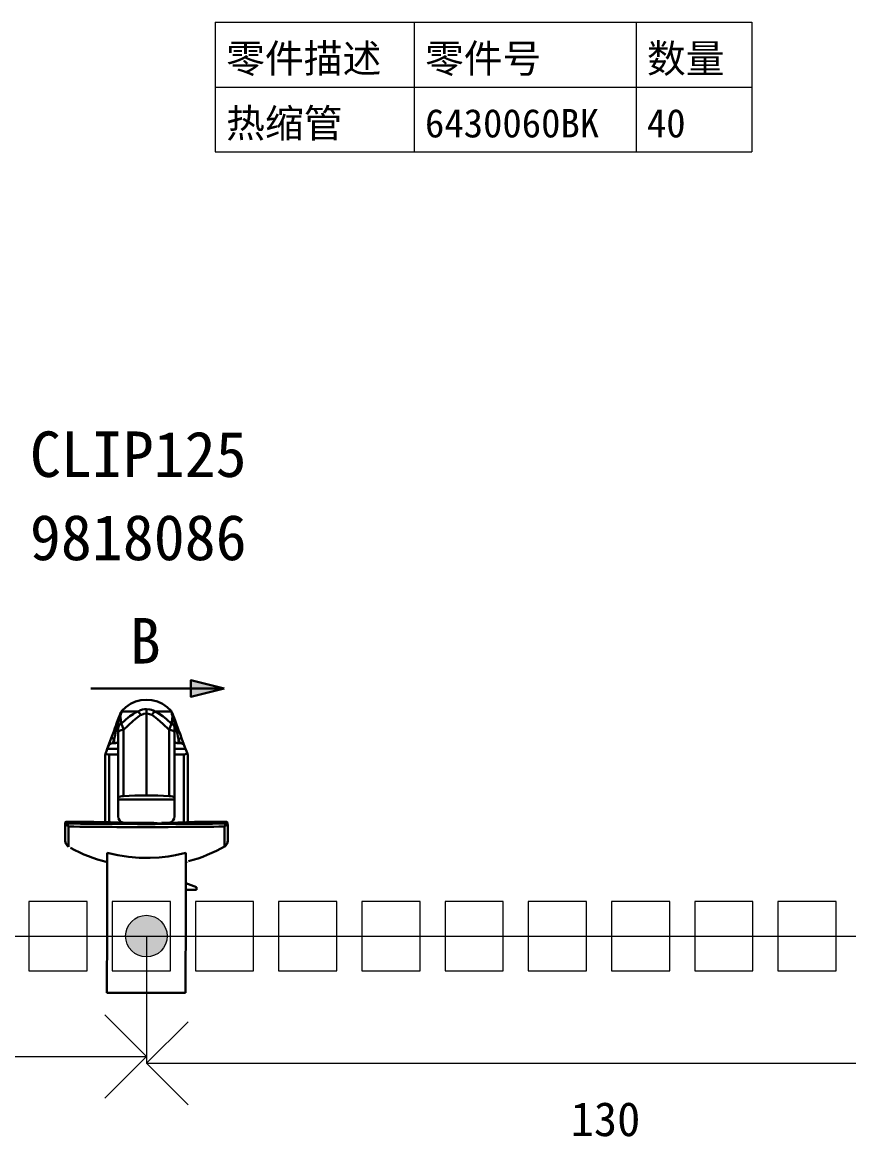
# Model space of a CAD drawing. Header units: millimetres. Extents: x 6 to 3615, y -854 to 0.
# Drawn here: x 2289.2 to 2338.8, y -577.2 to -510.3 of the extents above; entities that cross this region are included whole.
import ezdxf

# ---------------------------------------------------------------- set-up
doc = ezdxf.new("R2010")
doc.units = ezdxf.units.MM
doc.styles.add('4eff5b8b_Style', font='simfang.ttf')

msp = doc.modelspace()

# ---------------------------------------------------------------- hatches: boundary and pattern name
msp.add_hatch(color=256).paths.add_polyline_path([(2299.284, -550.818), (2301.284, -550.318), (2299.284, -549.818)])
h = msp.add_hatch(color=256)
edge = h.paths.add_edge_path()
edge.add_arc((2296.62, -565.193), 1.25, 0, 360)
h = msp.add_hatch(color=256)
edge = h.paths.add_edge_path()
edge.add_arc((2296.62, -565.193), 1.25, 0, 360)

# ---------------------------------------------------------------- linework, layer by layer
at = {"linetype": 'Continuous', "lineweight": 30}
for p, q in [((2301.284, -550.318), (2299.284, -549.818)), ((2299.284, -549.818), (2299.284, -550.818)), ((2301.284, -550.318), (2299.284, -549.818)), ((2299.284, -549.818), (2299.284, -550.818)), ((2301.284, -550.318), (2299.284, -550.818)), ((2299.284, -550.818), (2301.284, -550.318))]:
    msp.add_line(p, q, dxfattribs=at)
at = {"linetype": 'Continuous', "lineweight": 0}
for p, q in [((2293.062, -563.109), (2289.562, -563.109)), ((2289.562, -563.109), (2289.562, -567.276)), ((2293.062, -567.276), (2293.062, -563.109)), ((2298.062, -563.109), (2294.562, -563.109)), ((2294.562, -563.109), (2294.562, -567.276)), ((2298.062, -567.276), (2298.062, -563.109)), ((2303.062, -563.109), (2299.562, -563.109)), ((2299.562, -563.109), (2299.562, -567.276)), ((2303.062, -567.276), (2303.062, -563.109)), ((2308.062, -563.109), (2304.562, -563.109)), ((2304.562, -563.109), (2304.562, -567.276)), ((2308.062, -567.276), (2308.062, -563.109)), ((2313.062, -563.109), (2309.562, -563.109)), ((2309.562, -563.109), (2309.562, -567.276)), ((2313.062, -567.276), (2313.062, -563.109)), ((2318.062, -563.109), (2314.562, -563.109)), ((2314.562, -563.109), (2314.562, -567.276)), ((2318.062, -567.276), (2318.062, -563.109)), ((2323.062, -563.109), (2319.562, -563.109)), ((2319.562, -563.109), (2319.562, -567.276)), ((2323.062, -567.276), (2323.062, -563.109)), ((2328.062, -563.109), (2324.562, -563.109)), ((2324.562, -563.109), (2324.562, -567.276)), ((2328.062, -567.276), (2328.062, -563.109)), ((2333.062, -563.109), (2329.562, -563.109)), ((2329.562, -563.109), (2329.562, -567.276)), ((2333.062, -567.276), (2333.062, -563.109)), ((2338.062, -563.109), (2334.562, -563.109)), ((2334.562, -563.109), (2334.562, -567.276)), ((2338.062, -567.276), (2338.062, -563.109)), ((2289.562, -567.276), (2293.062, -567.276)), ((2289.562, -567.276), (2289.562, -567.276)), ((2294.562, -567.276), (2298.062, -567.276)), ((2294.562, -567.276), (2294.562, -567.276)), ((2299.562, -567.276), (2303.062, -567.276)), ((2299.562, -567.276), (2299.562, -567.276)), ((2304.562, -567.276), (2308.062, -567.276)), ((2304.562, -567.276), (2304.562, -567.276)), ((2309.562, -567.276), (2313.062, -567.276)), ((2309.562, -567.276), (2309.562, -567.276)), ((2314.562, -567.276), (2318.062, -567.276)), ((2314.562, -567.276), (2314.562, -567.276)), ((2319.562, -567.276), (2323.062, -567.276)), ((2319.562, -567.276), (2319.562, -567.276)), ((2324.562, -567.276), (2328.062, -567.276)), ((2324.562, -567.276), (2324.562, -567.276)), ((2329.562, -567.276), (2333.062, -567.276)), ((2329.562, -567.276), (2329.562, -567.276)), ((2334.562, -567.276), (2338.062, -567.276)), ((2334.562, -567.276), (2334.562, -567.276))]:
    msp.add_line(p, q, dxfattribs=at)
at = {"linetype": 'Continuous', "lineweight": 13}
for points in [[(2300.76, -510.294), (2332.984, -510.294)], [(2300.76, -510.294), (2300.76, -518.07)], [(2300.76, -510.294), (2332.984, -510.294)], [(2312.706, -510.294), (2312.706, -518.07)], [(2326.039, -510.294), (2326.039, -518.07)], [(2332.984, -510.294), (2332.984, -518.07)], [(2300.76, -514.182), (2332.984, -514.182)], [(2300.76, -518.07), (2332.984, -518.07)], [(2239.562, -565.193), (2484.562, -565.193)], [(2296.62, -565.193), (2296.62, -572.427)], [(2296.62, -565.193), (2296.62, -572.836)], [(2296.62, -572.427), (2294.12, -569.927)], [(2296.62, -572.836), (2299.12, -570.336)], [(2239.562, -572.427), (2296.62, -572.427)], [(2296.62, -572.427), (2294.12, -574.927)], [(2296.62, -572.836), (2352.102, -572.836)], [(2296.62, -572.836), (2299.12, -575.336)]]:
    msp.add_lwpolyline(points, dxfattribs=at)
at = {"linetype": 'Continuous', "lineweight": 30}
for points in [[(2293.284, -550.318), (2301.284, -550.318)], [(2296.62, -550.995), (2296.286, -551.023)], [(2296.953, -551.023), (2296.62, -550.995)], [(2295.138, -551.667), (2295.109, -551.716)], [(2295.135, -551.674), (2295.138, -551.667)], [(2295.38, -551.435), (2295.138, -551.667)], [(2295.656, -551.245), (2295.38, -551.435)], [(2295.961, -551.107), (2295.656, -551.245)], [(2296.286, -551.023), (2295.961, -551.107)], [(2296.268, -551.622), (2296.122, -551.698)], [(2296.383, -551.586), (2296.268, -551.622)], [(2296.383, -551.586), (2296.5, -551.565)], [(2296.5, -551.565), (2296.62, -551.557)], [(2296.62, -551.557), (2296.62, -551.682)], [(2296.62, -551.557), (2296.818, -551.578)], [(2296.818, -551.578), (2296.919, -551.604)], [(2296.919, -551.604), (2297.021, -551.646)], [(2297.279, -551.107), (2296.953, -551.023)], [(2297.021, -551.646), (2297.117, -551.698)], [(2297.583, -551.245), (2297.279, -551.107)], [(2297.859, -551.435), (2297.583, -551.245)], [(2298.102, -551.667), (2297.859, -551.435)], [(2298.102, -551.667), (2298.104, -551.674)], [(2298.102, -551.667), (2298.13, -551.716)], [(2294.833, -552.417), (2294.971, -552.044)], [(2294.833, -552.417), (2294.865, -552.331)], [(2294.865, -552.331), (2294.896, -552.242)], [(2294.924, -552.26), (2294.891, -552.372)], [(2294.971, -552.044), (2294.896, -552.242)], [(2294.896, -552.242), (2294.93, -552.172)], [(2294.904, -552.25), (2294.896, -552.242)], [(2294.904, -552.25), (2294.924, -552.26)], [(2294.924, -552.26), (2294.935, -552.229)], [(2294.956, -552.138), (2294.93, -552.172)], [(2294.935, -552.229), (2294.979, -552.146)], [(2294.956, -552.18), (2294.935, -552.229)], [(2294.951, -552.284), (2294.935, -552.375)], [(2294.977, -552.206), (2294.951, -552.284)], [(2294.956, -552.138), (2294.984, -552.107)], [(2295.003, -551.958), (2294.971, -552.044)], [(2294.971, -552.044), (2295.003, -551.958)], [(2295.013, -552.133), (2294.977, -552.206)], [(2294.979, -552.146), (2295, -552.117)], [(2294.984, -552.107), (2295, -552.094)], [(2295, -552.094), (2295.016, -552.083)], [(2295, -552.117), (2295.01, -552.107)], [(2295.003, -551.958), (2295.039, -551.859)], [(2295.01, -552.107), (2295.018, -552.102)], [(2295.018, -552.117), (2295.013, -552.133)], [(2295.013, -552.133), (2295.018, -552.122)], [(2295.016, -552.083), (2295.021, -552.081)], [(2295.018, -552.102), (2295.021, -552.099)], [(2295.018, -552.122), (2295.029, -552.102)], [(2295.023, -552.109), (2295.018, -552.117)], [(2295.021, -552.081), (2295.029, -552.078)], [(2295.021, -552.099), (2295.023, -552.099)], [(2295.023, -552.099), (2295.023, -552.102)], [(2295.023, -552.102), (2295.023, -552.109)], [(2295.029, -552.078), (2295.034, -552.076)], [(2295.029, -552.102), (2295.031, -552.094)], [(2295.031, -552.094), (2295.039, -552.083)], [(2295.034, -552.076), (2295.039, -552.076)], [(2295.065, -551.789), (2295.039, -551.859)], [(2295.055, -551.812), (2295.039, -551.859)], [(2295.042, -552), (2295.039, -552.076)], [(2295.039, -552.083), (2295.039, -552.076)], [(2295.042, -552), (2295.081, -551.865)], [(2295.052, -551.992), (2295.042, -552)], [(2295.052, -551.992), (2295.062, -552.062)], [(2295.086, -551.753), (2295.055, -551.812)], [(2295.065, -551.789), (2295.055, -551.812)], [(2295.062, -552.062), (2295.081, -552.206)], [(2295.086, -551.753), (2295.065, -551.789)], [(2295.081, -551.766), (2295.065, -551.789)], [(2295.099, -551.802), (2295.081, -551.865)], [(2295.081, -552.206), (2295.107, -552.432)], [(2295.086, -551.753), (2295.135, -551.674)], [(2295.128, -551.698), (2295.086, -551.753)], [(2295.099, -551.802), (2295.117, -551.734)], [(2295.107, -552.432), (2295.378, -552.188)], [(2295.128, -551.698), (2295.117, -551.734)], [(2295.128, -551.698), (2295.135, -551.674)], [(2295.19, -551.698), (2295.128, -551.698)], [(2295.19, -551.698), (2295.299, -551.698)], [(2295.299, -551.698), (2295.453, -551.698)], [(2295.378, -552.188), (2295.628, -551.987)], [(2295.453, -551.698), (2295.646, -551.698)], [(2295.518, -552.547), (2295.828, -552.26)], [(2295.818, -551.854), (2295.628, -551.987)], [(2295.872, -551.698), (2295.646, -551.698)], [(2295.818, -551.854), (2295.969, -551.768)], [(2295.828, -552.26), (2295.93, -552.172)], [(2296.122, -551.698), (2295.872, -551.698)], [(2295.93, -552.172), (2296.117, -552.021)], [(2295.969, -551.768), (2296.122, -551.698)], [(2296.117, -552.021), (2296.289, -551.909)], [(2296.211, -551.807), (2296.122, -551.698)], [(2296.289, -551.909), (2296.211, -551.807)], [(2296.289, -551.909), (2296.326, -551.891)], [(2296.326, -551.891), (2296.466, -551.841)], [(2296.466, -551.841), (2296.62, -551.826)], [(2296.62, -551.682), (2296.62, -551.826)], [(2296.62, -551.826), (2296.62, -556.747)], [(2296.661, -551.826), (2296.62, -551.826)], [(2296.812, -551.852), (2296.661, -551.826)], [(2296.951, -551.909), (2296.812, -551.852)], [(2297.036, -551.794), (2296.951, -551.909)], [(2296.951, -551.909), (2297.096, -552.003)], [(2297.117, -551.698), (2297.036, -551.794)], [(2297.096, -552.003), (2297.286, -552.154)], [(2297.117, -551.698), (2297.328, -551.799)], [(2297.367, -551.698), (2297.117, -551.698)], [(2297.286, -552.154), (2297.612, -552.443)], [(2297.328, -551.799), (2297.607, -551.982)], [(2297.367, -551.698), (2297.594, -551.698)], [(2297.594, -551.698), (2297.786, -551.698)], [(2297.607, -551.982), (2297.826, -552.159)], [(2297.94, -551.698), (2297.786, -551.698)], [(2297.826, -552.159), (2298.133, -552.432)], [(2298.049, -551.698), (2297.94, -551.698)], [(2298.112, -551.698), (2298.049, -551.698)], [(2298.104, -551.674), (2298.154, -551.753)], [(2298.104, -551.674), (2298.112, -551.698)], [(2298.125, -551.734), (2298.112, -551.698)], [(2298.112, -551.698), (2298.154, -551.753)], [(2298.141, -551.789), (2298.125, -551.734)], [(2298.133, -552.432), (2298.146, -552.331)], [(2298.156, -551.852), (2298.141, -551.789)], [(2298.146, -552.331), (2298.167, -552.141)], [(2298.154, -551.753), (2298.174, -551.789)], [(2298.154, -551.753), (2298.182, -551.812)], [(2298.198, -552), (2298.156, -551.852)], [(2298.188, -551.992), (2298.167, -552.141)], [(2298.174, -551.789), (2298.185, -551.812)], [(2298.182, -551.812), (2298.174, -551.789)], [(2298.174, -551.789), (2298.185, -551.812)], [(2298.182, -551.812), (2298.201, -551.862)], [(2298.188, -551.992), (2298.198, -552)], [(2298.201, -552.076), (2298.198, -552)], [(2298.229, -551.935), (2298.201, -551.862)], [(2298.201, -552.076), (2298.201, -552.081)], [(2298.206, -552.076), (2298.201, -552.076)], [(2298.201, -552.081), (2298.206, -552.091)], [(2298.211, -552.078), (2298.206, -552.076)], [(2298.206, -552.091), (2298.211, -552.102)], [(2298.219, -552.081), (2298.211, -552.078)], [(2298.211, -552.102), (2298.219, -552.117)], [(2298.216, -552.102), (2298.216, -552.099)], [(2298.219, -552.099), (2298.216, -552.099)], [(2298.216, -552.102), (2298.216, -552.109)], [(2298.216, -552.109), (2298.227, -552.133)], [(2298.234, -552.089), (2298.219, -552.081)], [(2298.221, -552.102), (2298.219, -552.099)], [(2298.219, -552.117), (2298.227, -552.133)], [(2298.224, -552.102), (2298.221, -552.102)], [(2298.229, -552.107), (2298.224, -552.102)], [(2298.263, -552.208), (2298.227, -552.133)], [(2298.229, -551.935), (2298.263, -552.026)], [(2298.263, -552.026), (2298.229, -551.935)], [(2298.229, -552.107), (2298.237, -552.117)], [(2298.234, -552.089), (2298.25, -552.102)], [(2298.245, -552.125), (2298.237, -552.117)], [(2298.271, -552.161), (2298.245, -552.125)], [(2298.276, -552.13), (2298.25, -552.102)], [(2298.305, -552.141), (2298.263, -552.026)], [(2298.263, -552.208), (2298.289, -552.292)], [(2298.315, -552.26), (2298.271, -552.161)], [(2298.302, -552.164), (2298.276, -552.13)], [(2298.289, -552.292), (2298.307, -552.383)], [(2298.344, -552.242), (2298.302, -552.164)], [(2298.406, -552.417), (2298.305, -552.141)], [(2298.344, -552.242), (2298.305, -552.141)], [(2298.315, -552.26), (2298.336, -552.25)], [(2298.349, -552.372), (2298.315, -552.26)], [(2298.336, -552.25), (2298.344, -552.242)], [(2298.359, -552.292), (2298.344, -552.242)], [(2298.406, -552.417), (2298.359, -552.292)], [(2294.654, -552.896), (2294.581, -553.096)], [(2294.724, -552.708), (2294.654, -552.896)], [(2294.724, -552.708), (2294.781, -552.552)], [(2294.781, -552.552), (2294.724, -552.708)], [(2294.789, -552.883), (2294.742, -553.112)], [(2294.833, -552.417), (2294.781, -552.552)], [(2294.789, -552.883), (2294.839, -552.633)], [(2294.839, -552.451), (2294.833, -552.417)], [(2294.87, -552.484), (2294.839, -552.451)], [(2294.839, -552.633), (2294.87, -552.484)], [(2294.891, -552.372), (2294.87, -552.484)], [(2294.87, -552.484), (2294.911, -552.484)], [(2294.911, -552.484), (2294.927, -552.484)], [(2294.935, -552.375), (2294.927, -552.484)], [(2294.927, -552.685), (2294.927, -552.484)], [(2294.927, -552.484), (2294.927, -552.951)], [(2294.927, -552.685), (2294.938, -552.612)], [(2294.927, -552.719), (2294.927, -552.685)], [(2294.927, -552.826), (2294.927, -552.719)], [(2294.927, -552.951), (2294.927, -552.826)], [(2294.927, -552.951), (2294.948, -552.904)], [(2294.927, -556.878), (2294.927, -552.951)], [(2294.974, -552.542), (2294.938, -552.612)], [(2294.948, -552.904), (2295.01, -552.862)], [(2295.031, -552.479), (2294.974, -552.542)], [(2295.107, -552.828), (2295.01, -552.862)], [(2295.107, -552.432), (2295.031, -552.479)], [(2295.115, -552.451), (2295.107, -552.432)], [(2295.107, -552.828), (2295.227, -552.807)], [(2295.154, -552.547), (2295.115, -552.451)], [(2295.201, -552.667), (2295.154, -552.547)], [(2295.253, -552.807), (2295.201, -552.667)], [(2295.227, -552.807), (2295.253, -552.807)], [(2295.253, -552.807), (2295.518, -552.547)], [(2295.253, -556.779), (2295.253, -552.807)], [(2297.612, -552.443), (2297.987, -552.807)], [(2297.987, -552.807), (2297.997, -552.776)], [(2297.987, -556.779), (2297.987, -552.807)], [(2298.115, -552.823), (2297.987, -552.807)], [(2297.997, -552.776), (2298.049, -552.641)], [(2298.049, -552.641), (2298.094, -552.526)], [(2298.094, -552.526), (2298.133, -552.432)], [(2298.221, -552.857), (2298.115, -552.823)], [(2298.133, -552.432), (2298.211, -552.482)], [(2298.268, -552.544), (2298.211, -552.482)], [(2298.289, -552.901), (2298.221, -552.857)], [(2298.302, -552.615), (2298.268, -552.544)], [(2298.289, -552.901), (2298.312, -552.951)], [(2298.312, -552.685), (2298.302, -552.615)], [(2298.312, -552.484), (2298.307, -552.383)], [(2298.312, -552.484), (2298.312, -552.685)], [(2298.328, -552.484), (2298.312, -552.484)], [(2298.312, -552.685), (2298.312, -552.784)], [(2298.312, -552.784), (2298.312, -552.904)], [(2298.312, -552.904), (2298.312, -552.951)], [(2298.312, -553.844), (2298.312, -552.951)], [(2298.312, -552.951), (2298.312, -556.878)], [(2298.37, -552.484), (2298.328, -552.484)], [(2298.37, -552.484), (2298.349, -552.372)], [(2298.404, -552.448), (2298.37, -552.484)], [(2298.409, -552.674), (2298.37, -552.484)], [(2298.406, -552.417), (2298.404, -552.448)], [(2298.43, -552.479), (2298.406, -552.417)], [(2298.451, -552.883), (2298.409, -552.674)], [(2298.49, -552.638), (2298.43, -552.479)], [(2298.49, -553.065), (2298.451, -552.883)], [(2298.555, -552.812), (2298.49, -552.638)], [(2298.641, -553.044), (2298.555, -552.812)], [(2298.555, -552.812), (2298.641, -553.044)], [(2294.505, -553.297), (2294.266, -553.945)], [(2294.424, -553.654), (2294.359, -553.724)], [(2294.51, -553.615), (2294.424, -553.654)], [(2294.581, -553.096), (2294.505, -553.297)], [(2294.505, -553.297), (2294.531, -553.305)], [(2294.602, -553.604), (2294.51, -553.615)], [(2294.531, -553.305), (2294.599, -553.331)], [(2294.599, -553.331), (2294.69, -553.365)], [(2294.69, -553.365), (2294.602, -553.604)], [(2294.602, -553.604), (2294.69, -553.604)], [(2294.742, -553.112), (2294.69, -553.365)], [(2294.69, -553.365), (2294.69, -553.604)], [(2294.766, -553.596), (2294.69, -553.604)], [(2294.766, -553.596), (2294.831, -553.581)], [(2294.831, -553.581), (2294.88, -553.565)], [(2294.88, -553.565), (2294.914, -553.552)], [(2294.914, -553.552), (2294.927, -553.552)], [(2294.927, -553.552), (2294.927, -553.583)], [(2294.927, -553.646), (2294.927, -553.667)], [(2298.326, -553.552), (2298.312, -553.552)], [(2298.312, -553.583), (2298.312, -553.581)], [(2298.312, -553.617), (2298.312, -553.583)], [(2298.359, -553.565), (2298.326, -553.552)], [(2298.409, -553.581), (2298.359, -553.565)], [(2298.477, -553.596), (2298.409, -553.581)], [(2298.549, -553.604), (2298.477, -553.596)], [(2298.518, -553.208), (2298.49, -553.065)], [(2298.549, -553.365), (2298.518, -553.208)], [(2298.549, -553.365), (2298.641, -553.331)], [(2298.549, -553.365), (2298.638, -553.604)], [(2298.549, -553.604), (2298.549, -553.365)], [(2298.549, -553.604), (2298.638, -553.604)], [(2298.638, -553.604), (2298.701, -553.609)], [(2298.734, -553.297), (2298.641, -553.044)], [(2298.641, -553.331), (2298.708, -553.305)], [(2298.701, -553.609), (2298.75, -553.622)], [(2298.734, -553.297), (2298.708, -553.305)], [(2298.974, -553.945), (2298.734, -553.297)], [(2298.75, -553.622), (2298.836, -553.669)], [(2298.836, -553.669), (2298.891, -553.742)], [(2294.154, -554.245), (2294.141, -554.328)], [(2294.141, -558.344), (2294.141, -554.328)], [(2294.154, -554.245), (2294.219, -554.073)], [(2294.174, -554.19), (2294.154, -554.245)], [(2294.174, -554.19), (2294.219, -554.073)], [(2294.232, -554.253), (2294.174, -554.19)], [(2294.219, -554.073), (2294.266, -553.945)], [(2294.323, -554.281), (2294.232, -554.253)], [(2294.315, -553.815), (2294.266, -553.945)], [(2294.927, -553.945), (2294.266, -553.945)], [(2294.359, -553.724), (2294.315, -553.815)], [(2294.323, -554.281), (2294.375, -554.286)], [(2294.927, -554.286), (2294.375, -554.286)], [(2294.375, -558.352), (2294.375, -554.286)], [(2298.312, -553.844), (2298.312, -553.828)], [(2298.974, -553.945), (2298.312, -553.945)], [(2298.865, -554.286), (2298.312, -554.286)], [(2298.865, -554.286), (2298.966, -554.271)], [(2298.865, -558.352), (2298.865, -554.286)], [(2298.935, -553.841), (2298.891, -553.742)], [(2298.935, -553.841), (2298.974, -553.945)], [(2298.966, -554.271), (2299.042, -554.224)], [(2299.021, -554.073), (2298.974, -553.945)], [(2299.065, -554.19), (2299.021, -554.073)], [(2299.065, -554.19), (2299.042, -554.224)], [(2299.065, -554.19), (2299.086, -554.245)], [(2299.086, -554.245), (2299.099, -554.328)], [(2299.099, -558.344), (2299.099, -554.328)], [(2294.943, -556.852), (2294.927, -556.878)], [(2294.927, -556.979), (2294.927, -556.878)], [(2294.927, -556.878), (2294.927, -556.979)], [(2296.62, -556.979), (2294.927, -556.979)], [(2294.927, -558.003), (2294.927, -556.979)], [(2294.987, -556.823), (2294.943, -556.852)], [(2295.057, -556.802), (2294.987, -556.823)], [(2295.148, -556.786), (2295.057, -556.802)], [(2295.253, -556.779), (2295.148, -556.786)], [(2295.932, -556.755), (2295.253, -556.779)], [(2296.62, -556.747), (2295.932, -556.755)], [(2297.307, -556.755), (2296.62, -556.747)], [(2296.62, -556.979), (2298.312, -556.979)], [(2297.987, -556.779), (2297.307, -556.755)], [(2298.091, -556.786), (2297.987, -556.779)], [(2298.182, -556.802), (2298.091, -556.786)], [(2298.253, -556.823), (2298.182, -556.802)], [(2298.297, -556.852), (2298.253, -556.823)], [(2298.312, -556.878), (2298.297, -556.852)], [(2298.312, -556.878), (2298.312, -556.979)], [(2298.312, -556.979), (2298.312, -558.003)], [(2291.753, -558.352), (2291.742, -558.372)], [(2291.753, -558.352), (2291.797, -558.336)], [(2292.112, -558.323), (2291.797, -558.336)], [(2291.797, -558.336), (2291.799, -558.349)], [(2291.799, -558.349), (2291.81, -558.37)], [(2292.112, -558.323), (2292.451, -558.318)], [(2292.81, -558.318), (2292.451, -558.318)], [(2292.81, -558.318), (2293.005, -558.32)], [(2293.471, -558.328), (2293.005, -558.32)], [(2293.961, -558.341), (2293.471, -558.328)], [(2294.471, -558.354), (2293.961, -558.341)], [(2294.995, -558.37), (2294.471, -558.354)], [(2294.945, -558.125), (2294.927, -558.003)], [(2295.003, -558.234), (2294.945, -558.125)], [(2294.956, -558.154), (2294.945, -558.125)], [(2295.003, -558.234), (2294.945, -558.125)], [(2295.042, -558.281), (2295.003, -558.234)], [(2295.003, -558.234), (2295.091, -558.32)], [(2295.091, -558.32), (2295.003, -558.234)], [(2295.091, -558.32), (2295.193, -558.375)], [(2295.195, -558.375), (2295.091, -558.32)], [(2298.513, -558.362), (2297.977, -558.378)], [(2298.151, -558.32), (2298.044, -558.375)], [(2298.047, -558.375), (2298.151, -558.32)], [(2298.151, -558.32), (2298.237, -558.232)], [(2298.237, -558.232), (2298.151, -558.32)], [(2298.151, -558.32), (2298.198, -558.281)], [(2298.294, -558.125), (2298.237, -558.232)], [(2298.294, -558.125), (2298.237, -558.232)], [(2298.237, -558.232), (2298.284, -558.154)], [(2298.294, -558.125), (2298.312, -558.003)], [(2299.021, -558.346), (2298.513, -558.362)], [(2299.513, -558.333), (2299.021, -558.346)], [(2299.984, -558.323), (2299.513, -558.333)], [(2300.43, -558.318), (2299.984, -558.323)], [(2300.43, -558.318), (2300.789, -558.318)], [(2301.128, -558.323), (2300.789, -558.318)], [(2301.128, -558.323), (2301.443, -558.336)], [(2301.432, -558.372), (2301.44, -558.349)], [(2301.44, -558.349), (2301.443, -558.336)], [(2301.443, -558.336), (2301.479, -558.346)], [(2301.479, -558.346), (2301.497, -558.372)], [(2291.742, -558.372), (2291.737, -558.565)], [(2291.737, -558.565), (2291.737, -558.802)], [(2291.737, -558.565), (2291.737, -558.776)], [(2291.737, -559.003), (2291.737, -558.776)], [(2291.737, -558.802), (2291.737, -558.776)], [(2291.737, -558.802), (2291.737, -559.003)], [(2291.737, -559.003), (2291.737, -559.167)], [(2291.768, -558.458), (2291.742, -558.372)], [(2291.812, -558.526), (2291.768, -558.458)], [(2291.81, -558.37), (2291.823, -558.388)], [(2291.812, -558.526), (2291.872, -558.576)], [(2291.823, -558.388), (2291.839, -558.406)], [(2291.839, -558.406), (2291.867, -558.424)], [(2291.867, -558.424), (2291.88, -558.427)], [(2291.872, -558.576), (2291.938, -558.607)], [(2291.88, -558.427), (2292.253, -558.432)], [(2291.883, -558.477), (2291.88, -558.427)], [(2291.893, -558.526), (2291.883, -558.477)], [(2291.914, -558.57), (2291.893, -558.526)], [(2291.938, -558.607), (2291.914, -558.57)], [(2291.938, -558.607), (2292.255, -558.612)], [(2291.938, -558.888), (2291.938, -558.607)], [(2291.938, -559.052), (2291.938, -558.888)], [(2292.253, -558.432), (2292.659, -558.438)], [(2292.255, -558.612), (2292.62, -558.62)], [(2292.62, -558.62), (2292.924, -558.625)], [(2292.659, -558.438), (2293.091, -558.44)], [(2292.924, -558.625), (2293.18, -558.628)], [(2293.091, -558.44), (2293.549, -558.445)], [(2293.18, -558.628), (2293.432, -558.63)], [(2293.432, -558.63), (2293.68, -558.63)], [(2294.029, -558.448), (2293.549, -558.445)], [(2293.68, -558.63), (2294.07, -558.635)], [(2294.523, -558.451), (2294.029, -558.448)], [(2294.07, -558.635), (2294.555, -558.638)], [(2295.036, -558.453), (2294.523, -558.451)], [(2294.555, -558.638), (2294.846, -558.641)], [(2294.846, -558.641), (2295.318, -558.643)], [(2295.531, -558.383), (2294.995, -558.37)], [(2295.557, -558.456), (2295.036, -558.453)], [(2295.193, -558.375), (2295.169, -558.365)], [(2295.318, -558.643), (2295.669, -558.643)], [(2296.073, -558.391), (2295.531, -558.383)], [(2296.086, -558.461), (2295.557, -558.456)], [(2295.669, -558.643), (2296.008, -558.646)], [(2296.008, -558.646), (2296.326, -558.646)], [(2296.617, -558.396), (2296.073, -558.391)], [(2296.62, -558.461), (2296.086, -558.461)], [(2296.326, -558.646), (2296.62, -558.646)], [(2297.073, -558.393), (2296.617, -558.396)], [(2297.151, -558.461), (2296.62, -558.461)], [(2296.62, -558.646), (2296.893, -558.646)], [(2296.893, -558.646), (2297.193, -558.646)], [(2297.682, -558.456), (2297.073, -558.393)], [(2297.682, -558.456), (2297.151, -558.461)], [(2297.193, -558.646), (2297.542, -558.643)], [(2297.977, -558.378), (2297.526, -558.385)], [(2297.542, -558.643), (2297.922, -558.641)], [(2297.682, -558.456), (2298.203, -558.453)], [(2297.922, -558.641), (2298.391, -558.638)], [(2298.07, -558.365), (2298.047, -558.375)], [(2298.203, -558.453), (2298.714, -558.451)], [(2298.391, -558.638), (2298.81, -558.635)], [(2299.211, -558.448), (2298.714, -558.451)], [(2298.81, -558.635), (2299.169, -558.633)], [(2299.169, -558.633), (2299.435, -558.633)], [(2299.211, -558.448), (2299.69, -558.445)], [(2299.435, -558.633), (2299.846, -558.63)], [(2299.69, -558.445), (2300.148, -558.44)], [(2299.846, -558.63), (2299.945, -558.628)], [(2299.945, -558.628), (2300.315, -558.625)], [(2300.148, -558.44), (2300.581, -558.438)], [(2300.315, -558.625), (2300.661, -558.62)], [(2300.581, -558.438), (2300.987, -558.432)], [(2300.661, -558.62), (2300.974, -558.615)], [(2300.974, -558.615), (2301.302, -558.607)], [(2300.987, -558.432), (2301.359, -558.427)], [(2301.326, -558.57), (2301.302, -558.607)], [(2301.367, -558.576), (2301.302, -558.607)], [(2301.302, -558.607), (2301.302, -558.82)], [(2301.302, -559.031), (2301.302, -558.82)], [(2301.302, -559.227), (2301.302, -559.031)], [(2301.346, -558.526), (2301.326, -558.57)], [(2301.357, -558.477), (2301.346, -558.526)], [(2301.357, -558.477), (2301.359, -558.427)], [(2301.359, -558.427), (2301.388, -558.417)], [(2301.427, -558.526), (2301.367, -558.576)], [(2301.388, -558.417), (2301.406, -558.406)], [(2301.406, -558.406), (2301.419, -558.391)], [(2301.419, -558.391), (2301.432, -558.372)], [(2301.471, -558.458), (2301.427, -558.526)], [(2301.497, -558.372), (2301.471, -558.458)], [(2301.503, -558.565), (2301.497, -558.372)], [(2301.503, -558.708), (2301.503, -558.565)], [(2301.503, -558.565), (2301.503, -558.776)], [(2301.503, -558.841), (2301.503, -558.708)], [(2301.503, -558.776), (2301.503, -558.841)], [(2301.503, -558.958), (2301.503, -558.841)], [(2301.503, -559.065), (2301.503, -558.958)], [(2291.737, -559.167), (2291.737, -559.305)], [(2291.737, -559.273), (2291.737, -559.258)], [(2291.737, -559.276), (2291.737, -559.273)], [(2291.737, -559.398), (2291.737, -559.305)], [(2291.737, -559.305), (2291.737, -559.398)], [(2291.737, -559.453), (2291.737, -559.398)], [(2291.737, -559.398), (2291.737, -559.453)], [(2291.737, -559.453), (2291.737, -559.464)], [(2291.737, -559.453), (2291.737, -559.464)], [(2291.737, -559.458), (2291.737, -559.464)], [(2291.737, -559.464), (2291.745, -559.529)], [(2291.75, -559.578), (2291.737, -559.464)], [(2291.737, -559.464), (2291.75, -559.578)], [(2291.75, -559.578), (2291.792, -559.674)], [(2291.792, -559.674), (2291.857, -559.758)], [(2291.938, -559.174), (2291.938, -559.052)], [(2291.938, -559.174), (2291.938, -559.292)], [(2291.938, -559.404), (2291.938, -559.292)], [(2291.938, -559.547), (2291.938, -559.404)], [(2291.938, -559.672), (2291.938, -559.547)], [(2291.938, -559.672), (2291.938, -559.742)], [(2301.302, -559.396), (2301.302, -559.227)], [(2301.302, -559.505), (2301.302, -559.396)], [(2301.302, -559.505), (2301.302, -559.594)], [(2301.302, -559.594), (2301.302, -559.716)], [(2301.383, -559.758), (2301.448, -559.674)], [(2301.49, -559.578), (2301.448, -559.674)], [(2301.49, -559.578), (2301.503, -559.464)], [(2301.503, -559.464), (2301.495, -559.529)], [(2301.503, -559.159), (2301.503, -559.065)], [(2301.503, -559.091), (2301.503, -559.24)], [(2301.503, -559.24), (2301.503, -559.159)], [(2301.503, -559.24), (2301.503, -559.159)], [(2301.503, -559.307), (2301.503, -559.24)], [(2301.503, -559.307), (2301.503, -559.365)], [(2301.503, -559.365), (2301.503, -559.307)], [(2301.503, -559.365), (2301.503, -559.409)], [(2301.503, -559.409), (2301.503, -559.365)], [(2301.503, -559.409), (2301.503, -559.44)], [(2301.503, -559.458), (2301.503, -559.44)], [(2301.503, -559.458), (2301.503, -559.464)], [(2301.503, -559.458), (2301.503, -559.464)], [(2291.857, -559.758), (2291.938, -559.82)], [(2291.938, -559.742), (2291.938, -559.779)], [(2291.938, -559.812), (2291.938, -559.779)], [(2291.938, -559.812), (2291.938, -559.82)], [(2294.258, -560.185), (2294.896, -560.333)], [(2294.258, -560.185), (2294.258, -564.633)], [(2294.258, -560.185), (2294.258, -560.378)], [(2294.896, -560.333), (2295.542, -560.435)], [(2297.924, -560.404), (2298.375, -560.326)], [(2298.982, -560.185), (2298.375, -560.326)], [(2298.982, -564.482), (2298.982, -560.185)], [(2301.302, -559.716), (2301.302, -559.779)], [(2301.383, -559.758), (2301.302, -559.82)], [(2301.302, -559.779), (2301.302, -559.812)], [(2301.302, -559.812), (2301.302, -559.82)], [(2294.258, -560.378), (2294.258, -560.523)], [(2294.258, -560.523), (2294.258, -560.596)], [(2294.258, -560.596), (2294.258, -560.622)], [(2294.258, -560.872), (2294.258, -560.984)], [(2295.542, -560.435), (2296.193, -560.49)], [(2296.193, -560.49), (2296.846, -560.497)], [(2296.846, -560.497), (2297.385, -560.466)], [(2297.385, -560.466), (2297.924, -560.404)], [(2298.982, -560.482), (2298.982, -560.44)], [(2298.982, -560.482), (2298.982, -560.984)], [(2298.982, -560.536), (2298.982, -560.482)], [(2298.982, -560.747), (2299.078, -560.721)], [(2298.982, -560.729), (2298.982, -560.721)], [(2298.982, -562.003), (2299.628, -562.258)], [(2298.982, -563.56), (2298.982, -562.065)], [(2299.628, -562.258), (2299.628, -562.419)], [(2298.982, -562.419), (2299.628, -562.419)], [(2298.982, -563.56), (2298.977, -568.607)], [(2294.258, -564.711), (2294.247, -568.609)], [(2294.258, -564.633), (2294.255, -564.711)], [(2294.258, -564.711), (2294.255, -564.711)], [(2298.977, -568.607), (2294.247, -568.609)]]:
    msp.add_lwpolyline(points, dxfattribs=at)
msp.add_lwpolyline([(2301.284, -550.318), (2299.284, -549.818), (2299.284, -550.818)], close=True, dxfattribs=at)
at = {"linetype": 'Continuous', "lineweight": 0}
for points in [[(2289.562, -567.276), (2293.062, -567.276), (2293.062, -563.109), (2289.562, -563.109), (2289.562, -567.276)], [(2294.562, -567.276), (2298.062, -567.276), (2298.062, -563.109), (2294.562, -563.109), (2294.562, -567.276)], [(2299.562, -567.276), (2303.062, -567.276), (2303.062, -563.109), (2299.562, -563.109), (2299.562, -567.276)], [(2304.562, -567.276), (2308.062, -567.276), (2308.062, -563.109), (2304.562, -563.109), (2304.562, -567.276)], [(2309.562, -567.276), (2313.062, -567.276), (2313.062, -563.109), (2309.562, -563.109), (2309.562, -567.276)], [(2314.562, -567.276), (2318.062, -567.276), (2318.062, -563.109), (2314.562, -563.109), (2314.562, -567.276)], [(2319.562, -567.276), (2323.062, -567.276), (2323.062, -563.109), (2319.562, -563.109), (2319.562, -567.276)], [(2324.562, -567.276), (2328.062, -567.276), (2328.062, -563.109), (2324.562, -563.109), (2324.562, -567.276)], [(2329.562, -567.276), (2333.062, -567.276), (2333.062, -563.109), (2329.562, -563.109), (2329.562, -567.276)], [(2334.562, -567.276), (2338.062, -567.276), (2338.062, -563.109), (2334.562, -563.109), (2334.562, -567.276)]]:
    msp.add_lwpolyline(points, close=True, dxfattribs=at)
at = {"linetype": 'Continuous', "lineweight": 13}
msp.add_circle((2296.62, -565.193), 1.25, dxfattribs=at)
msp.add_circle((2296.62, -565.193), 1.25, dxfattribs=at)
msp.add_circle((2296.62, -565.193), 1.25, dxfattribs=at)
msp.add_circle((2296.62, -565.193), 1.25, dxfattribs=at)
at = {"linetype": 'Continuous', "lineweight": 30}
for centre, radius, start, end in [((2296.448, -551.974), 9.049, -119, -104), ((2296.789, -551.888), 9.122, -75, -60)]:
    msp.add_arc(centre, radius, start, end, dxfattribs=at)

# ---------------------------------------------------------------- texts
at = {"linetype": 'Continuous', "style": '4eff5b8b_Style'}
for s, height, p in [('零件描述', 1.709, (2301.411, -513.323)), ('零件号', 1.709, (2313.357, -513.323)), ('数量', 1.709, (2326.69, -513.323)), ('热缩管', 1.709, (2301.411, -517.211)), ('6430060BK', 1.709, (2313.357, -517.211)), ('40', 1.709, (2326.69, -517.211)), ('CLIP125', 2.7344, (2289.62, -537.609)), ('9818086', 2.7344, (2289.62, -542.609)), ('B', 2.734, (2295.62, -548.818)), ('130', 2.0508, (2322.109, -577.211))]:
    msp.add_text(s, height=height, dxfattribs=at).set_placement(p)

doc.saveas('drawing.dxf')
